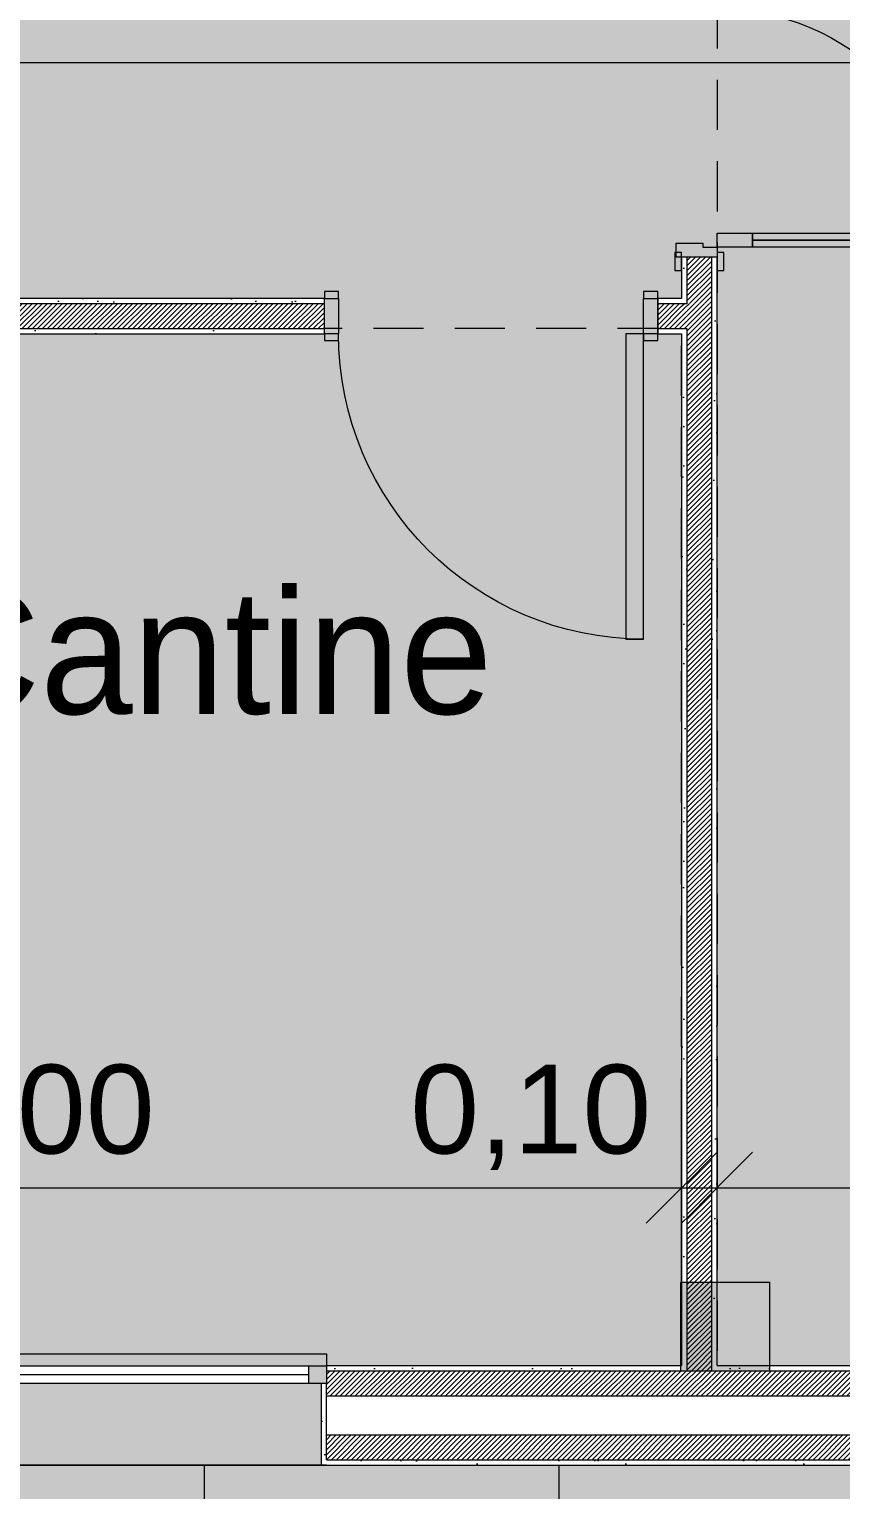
# Model space of a CAD drawing. Header units: millimetres. Extents: x -284281 to 1648660, y -821378 to -151356.
# Drawn here: x 238007 to 240295, y -261235 to -257120 of the extents above; entities that cross this region are included whole.
import ezdxf

# ---------------------------------------------------------------- set-up
doc = ezdxf.new("R2010")
doc.units = ezdxf.units.MM
doc.header["$MEASUREMENT"] = 0
doc.set_wipeout_variables(frame=1)
for name, pattern in [('Tirets', [229.305464, 141.111124, -88.19434]), ('Traits', [282.222223, 141.111112, -141.111112]), ('Wipeout_Contour', [1000, 0, -1000])]:
    doc.linetypes.add(name, pattern=pattern)
for name, color, linetype in [('Cotations - 1_100', 7, 'Continuous'), ('Fenêtres ARCHICAD', 7, 'Continuous'), ('Hachure', 7, 'Continuous'), ('Marques - Coupes', 7, 'Continuous'), ('Nouveau_Co-Structure', 7, 'Continuous'), ('Portes ARCHICAD', 7, 'Continuous'), ('Sols_ Dalles', 7, 'Continuous'), ('Structure - Murs extérieurs', 7, 'Continuous')]:
    doc.layers.add(name, color=color, linetype=linetype)
doc.styles.add('STYLE_GENERE_1', font='AGENCYR.TTF')
doc.styles.add('STYLE_GENERE_2', font='arial.ttf')
doc.dimstyles.new('STYLE_GENERE__1', dxfattribs={"dimtxt": 250, "dimasz": 190, "dimexe": 0.18, "dimexo": 0.0625, "dimgap": 0, "dimtad": 1, "dimtih": 1, "dimtoh": 1, "dimlfac": 0.001, "dimzin": 0, "dimdsep": 46, "dimtxsty": 'STYLE_GENERE_2', "dimblk": 'ARROWHEAD_6', "dimblk1": 'ARROWHEAD_6', "dimblk2": 'ARROWHEAD_6', "dimcen": 0.09, "dimse1": 1, "dimse2": 1, "dimclrd": 7, "dimclre": 7, "dimclrt": 7, "dimazin": 0, "dimtfac": 1, "dimtdec": 4, "dimtmove": 0, "dimatfit": 3, "dimfxl": 1, "dimtolj": 1, "dimtzin": 0, "dimarcsym": 0})
doc.dimstyles.new('STYLE_GENERE__2', dxfattribs={"dimtxt": 250, "dimasz": 190, "dimexe": 0.18, "dimexo": 0.0625, "dimgap": 0, "dimtad": 1, "dimlfac": 0.001, "dimzin": 0, "dimdsep": 46, "dimtxsty": 'STYLE_GENERE_2', "dimblk": 'ARROWHEAD_6', "dimblk1": 'ARROWHEAD_6', "dimblk2": 'ARROWHEAD_6', "dimcen": 0.09, "dimse1": 1, "dimse2": 1, "dimclrd": 7, "dimclre": 7, "dimclrt": 7, "dimazin": 0, "dimtfac": 1, "dimtdec": 4, "dimtmove": 0, "dimatfit": 3, "dimfxl": 1, "dimtolj": 1, "dimtzin": 0, "dimarcsym": 0})
pattern_1 = [(45, (0, 0), (-7.0710678, 7.0710678), [])]
pattern_2 = [(45, (0, 175), (-55.684659, 55.684659), [0, -52.5, 0, -78.75]), (110, (175, 175), (74.000794, 26.934086), [0, -38.5, 0, -66.5])]

# ---------------------------------------------------------------- blocks, each defined once
blk = doc.blocks.new('Dalle_10_1', base_point=(217805.5, -253415.6))
at = {"layer": 'Sols_ Dalles', "linetype": 'Continuous', "lineweight": 0, "true_color": 0x2e271c}
blk.add_hatch(color=250, dxfattribs=at).paths.add_polyline_path([(217805.5, -253415.6), (217805.5, -262350.9), (245610, -262365.6), (245610, -253415.6), (244226, -253415.6), (244226, -261165.6), (232166, -261165.6), (232166, -259365.6), (230526, -259365.6), (230526, -261165.6), (219225.5, -261165.6), (219225.5, -257683.7), (220725.5, -257683.7), (220725.5, -256655.6), (219225.5, -256655.6), (219225.5, -253415.6)])
at = {"layer": 'Sols_ Dalles', "color": 250, "linetype": 'Continuous', "lineweight": 5, "true_color": 0x1f1f1f, "flags": 128}
blk.add_lwpolyline([(217805.5, -253415.6), (217805.5, -262350.9), (245610, -262365.6), (245610, -253415.6), (244226, -253415.6), (244226, -261165.6), (232166, -261165.6), (232166, -259365.6), (230526, -259365.6), (230526, -261165.6), (219225.5, -261165.6), (219225.5, -257683.7), (220725.5, -257683.7), (220725.5, -256655.6), (219225.5, -256655.6), (219225.5, -253415.6)], close=True, dxfattribs=at)
blk = doc.blocks.new('Dalle_17_1', base_point=(219225.5, -253415.6))
at = {"layer": 'Sols_ Dalles', "linetype": 'Continuous', "lineweight": 0, "true_color": 0x393736}
blk.add_hatch(color=250, dxfattribs=at).paths.add_polyline_path([(219225.5, -253415.6), (219225.5, -256655.6), (221305.5, -256655.6), (221305.5, -257683.7), (219225.5, -257683.7), (219225.5, -261165.6), (230511, -261165.6), (230511, -259085.6), (232166, -259085.6), (232166, -261165.6), (244226, -261165.6), (244226, -253415.6)])
at = {"layer": 'Sols_ Dalles', "color": 250, "linetype": 'Continuous', "lineweight": 5, "true_color": 0x1f1f1f, "flags": 128}
blk.add_lwpolyline([(219225.5, -253415.6), (244226, -253415.6), (244226, -261165.6), (232166, -261165.6), (232166, -259085.6), (230511, -259085.6), (230511, -261165.6), (219225.5, -261165.6), (219225.5, -257683.7), (221305.5, -257683.7), (221305.5, -256655.6), (219225.5, -256655.6)], close=True, dxfattribs=at)
blk = doc.blocks.new('Porte double 25_5')
at = {"layer": 'Portes ARCHICAD', "color": 7, "linetype": 'Continuous', "lineweight": 5}
for p, q in [((-672, 672), (-672, 572)), ((-632, 672), (-672, 672)), ((-632, 572), (-632, 672)), ((632, 572), (632, 672)), ((632, 672), (672, 672)), ((672, 672), (672, 572)), ((-672, 572), (-632, 572)), ((-652, 572), (-652, 100)), ((672, 572), (632, 572)), ((652, 572), (652, 100)), ((-632, 100), (-672, 100)), ((-672, 100), (-672, 0)), ((-632, 0), (-632, 100)), ((632, 0), (632, 100)), ((632, 100), (672, 100)), ((672, 100), (672, 0)), ((-737, 0), (-737, 19)), ((-737, 19), (-687, 19)), ((-687, 0), (-737, 0)), ((-700, 0), (-737, 0)), ((-700, 0), (-737, 0)), ((-672, 0), (-700, 0)), ((-700, 0), (-700, -115)), ((-700, 0), (-700, -15)), ((-700, 0), (-700, -15)), ((-687, 19), (-687, 0)), ((-672, -40), (-672, 0)), ((-672, 0), (-632, 0)), ((672, 0), (632, 0)), ((700, 0), (672, 0)), ((672, 0), (672, -40)), ((687, 19), (737, 19)), ((687, 0), (687, 19)), ((737, 0), (687, 0)), ((700, -115), (700, 0)), ((700, 0), (700, -15)), ((700, 0), (700, -15)), ((700, 0), (737, 0)), ((700, 0), (737, 0)), ((737, 19), (737, 0)), ((-700, -15), (-700, -85)), ((-700, -15), (-700, -85)), ((-660, -40), (-672, -40)), ((-660, -115), (-660, -40)), ((672, -40), (660, -40)), ((660, -40), (660, -115)), ((700, -15), (700, -85)), ((700, -15), (700, -85)), ((-737, -119), (-737, -100)), ((-737, -100), (-687, -100)), ((-700, -100), (-737, -100)), ((-700, -100), (-737, -100)), ((-687, -119), (-737, -119)), ((-700, -85), (-700, -100)), ((-700, -85), (-700, -100)), ((-700, -115), (-660, -115)), ((-687, -100), (-687, -119)), ((660, -115), (700, -115)), ((687, -100), (737, -100)), ((687, -119), (687, -100)), ((737, -119), (687, -119)), ((700, -85), (700, -100)), ((700, -85), (700, -100)), ((700, -100), (737, -100)), ((700, -100), (737, -100)), ((737, -100), (737, -119))]:
    blk.add_line(p, q, dxfattribs=at)
at = {"layer": 'Portes ARCHICAD', "color": 7, "linetype": 'Continuous', "lineweight": 5, "flags": 128}
for points in [[(-672, 572), (-672, 100), (-652, 100), (-652, 572)], [(-652, 572), (-652, 100), (-632, 100), (-632, 572)], [(652, 572), (652, 100), (632, 100), (632, 572)], [(672, 572), (672, 100), (652, 100), (652, 572)]]:
    blk.add_lwpolyline(points, close=True, dxfattribs=at)
at = {"layer": 'Portes ARCHICAD', "color": 7, "linetype": 'Continuous', "lineweight": 5}
for centre, start, end in [((-672, 0), 0, 90), ((672, 0), 90, 180)]:
    blk.add_arc(centre, 672, start, end, dxfattribs=at)
blk = doc.blocks.new('Mur_31_1', base_point=(239861, -261165.6))
at = {"color": 254, "linetype": 'Wipeout_Contour', "lineweight": 0, "ltscale": 1408551.24648777}
blk.add_wipeout([(239846, -257878.3), (239861, -257878.3), (239861, -257762.4), (239846, -257762.4)], dxfattribs=at).dxf.layer = 'Structure - Murs extérieurs'
at = {"color": 254, "linetype": 'Wipeout_Contour', "lineweight": 0, "ltscale": 1408991.911838901}
blk.add_wipeout([(239861, -257978.3), (239861, -257963.3), (239846, -257963.3), (239846, -257978.3)], dxfattribs=at).dxf.layer = 'Structure - Murs extérieurs'
at = {"color": 254, "linetype": 'Wipeout_Contour', "lineweight": 0, "ltscale": 1417689.964867262}
blk.add_wipeout([(239931, -260885.6), (239861, -260885.6), (239861, -260900.6), (239931, -260900.6)], dxfattribs=at).dxf.layer = 'Structure - Murs extérieurs'
at = {"layer": 'Structure - Murs extérieurs', "linetype": 'Continuous', "lineweight": 5, "true_color": 0x5f5f5f}
h = blk.add_hatch(dxfattribs=at)
h.set_pattern_fill('ENDUIT_0001', color=251, style=0, pattern_type=2)
h.set_pattern_definition(pattern_2)
h.paths.add_polyline_path([(239846, -257878.3), (239861, -257878.3), (239861, -257762.4), (239846, -257762.4)])
h = blk.add_hatch(dxfattribs=at)
h.set_pattern_fill('ENDUIT_0001', color=251, style=0, pattern_type=2)
h.set_pattern_definition(pattern_2)
h.paths.add_polyline_path([(239861, -257978.3), (239861, -257963.3), (239846, -257963.3), (239846, -257978.3)])
h = blk.add_hatch(dxfattribs=at)
h.set_pattern_fill('BRIQUES_TERRE_CUITE__INT_97', color=251, style=0, pattern_type=2)
h.set_pattern_definition(pattern_1)
h.paths.add_polyline_path([(239931, -260885.6), (239861, -260885.6), (239861, -260900.6), (239931, -260900.6)])
at = {"color": 254, "linetype": 'Wipeout_Contour', "lineweight": 0, "ltscale": 1413198.063606906}
blk.add_wipeout([(239946, -257762.4), (239931, -257762.4), (239931, -260885.6), (239946, -260885.6)], dxfattribs=at).dxf.layer = 'Structure - Murs extérieurs'
at = {"color": 254, "linetype": 'Wipeout_Contour', "lineweight": 0, "ltscale": 1408742.929963302}
blk.add_wipeout([(239861, -257893.3), (239861, -257878.3), (239846, -257878.3), (239846, -257893.3)], dxfattribs=at).dxf.layer = 'Structure - Murs extérieurs'
at = {"color": 254, "linetype": 'Wipeout_Contour', "lineweight": 0, "ltscale": 1413283.35270389}
blk.add_wipeout([(239846, -257978.3), (239846, -260885.6), (239861, -260885.6), (239861, -257978.3)], dxfattribs=at).dxf.layer = 'Structure - Murs extérieurs'
at = {"layer": 'Structure - Murs extérieurs', "linetype": 'Continuous', "lineweight": 5, "true_color": 0x5f5f5f}
h = blk.add_hatch(dxfattribs=at)
h.set_pattern_fill('ENDUIT_0001', color=251, style=0, pattern_type=2)
h.set_pattern_definition(pattern_2)
h.paths.add_polyline_path([(239946, -257762.4), (239931, -257762.4), (239931, -260885.6), (239946, -260885.6)])
h = blk.add_hatch(dxfattribs=at)
h.set_pattern_fill('ENDUIT_0001', color=251, style=0, pattern_type=2)
h.set_pattern_definition(pattern_2)
h.paths.add_polyline_path([(239861, -257893.3), (239861, -257878.3), (239846, -257878.3), (239846, -257893.3)])
h = blk.add_hatch(dxfattribs=at)
h.set_pattern_fill('ENDUIT_0001', color=251, style=0, pattern_type=2)
h.set_pattern_definition(pattern_2)
h.paths.add_polyline_path([(239846, -257978.3), (239846, -260885.6), (239861, -260885.6), (239861, -257978.3)])
at = {"color": 254, "linetype": 'Wipeout_Contour', "lineweight": 0, "ltscale": 1408689.014196601}
blk.add_wipeout([(239931, -257762.4), (239861, -257762.4), (239861, -257893.3), (239931, -257893.3)], dxfattribs=at).dxf.layer = 'Structure - Murs extérieurs'
at = {"layer": 'Structure - Murs extérieurs', "linetype": 'Continuous', "lineweight": 5, "true_color": 0x5f5f5f}
h = blk.add_hatch(dxfattribs=at)
h.set_pattern_fill('BRIQUES_TERRE_CUITE__INT_97', color=251, style=0, pattern_type=2)
h.set_pattern_definition(pattern_1)
h.paths.add_polyline_path([(239931, -257762.4), (239861, -257762.4), (239861, -257893.3), (239931, -257893.3)])
at = {"layer": 'Structure - Murs extérieurs', "color": 7, "linetype": 'Continuous', "lineweight": 5}
for p, q in [((239846, -257762.4), (239846, -257799.4)), ((239861, -257762.4), (239846, -257762.4)), ((239931, -257762.4), (239861, -257762.4)), ((239946, -257762.4), (239931, -257762.4)), ((239946, -257762.4), (239946, -257799.4))]:
    blk.add_line(p, q, dxfattribs=at)
at = {"layer": 'Portes ARCHICAD', "color": 7, "linetype": 'Continuous', "lineweight": 5, "xscale": -1, "zscale": 1000, "rotation": 270}
blk.add_blockref('Porte double 25_5', (239946, -257062.4), dxfattribs=at)
at = {"color": 254, "linetype": 'Wipeout_Contour', "lineweight": 0, "ltscale": 1408983.195470768}
blk.add_wipeout([(239931, -257963.3), (239931, -257893.3), (239861, -257893.3), (239861, -257963.3)], dxfattribs=at).dxf.layer = 'Structure - Murs extérieurs'
at = {"layer": 'Structure - Murs extérieurs', "linetype": 'Continuous', "lineweight": 5, "true_color": 0x5f5f5f}
h = blk.add_hatch(dxfattribs=at)
h.set_pattern_fill('BRIQUES_TERRE_CUITE__INT_97', color=251, style=0, pattern_type=2)
h.set_pattern_definition(pattern_1)
h.paths.add_polyline_path([(239931, -257963.3), (239931, -257893.3), (239861, -257893.3), (239861, -257963.3)])
at = {"layer": 'Structure - Murs extérieurs', "color": 7, "linetype": 'Continuous', "lineweight": 5}
for p, q in [((239861, -257762.4), (239861, -257893.3)), ((239931, -257893.3), (239931, -257762.4)), ((239861, -257893.3), (239846, -257893.3))]:
    blk.add_line(p, q, dxfattribs=at)
at = {"layer": 'Structure - Murs extérieurs', "color": 7, "linetype": 'Continuous', "lineweight": 5, "flags": 128}
blk.add_lwpolyline([(239846, -257762.4), (239846, -257878.3)], dxfattribs=at)
at = {"color": 254, "linetype": 'Wipeout_Contour', "lineweight": 0, "ltscale": 1413376.79938078}
blk.add_wipeout([(239861, -257963.3), (239861, -260885.6), (239931, -260885.6), (239931, -257963.3)], dxfattribs=at).dxf.layer = 'Structure - Murs extérieurs'
at = {"layer": 'Structure - Murs extérieurs', "linetype": 'Continuous', "lineweight": 5, "true_color": 0x5f5f5f}
h = blk.add_hatch(dxfattribs=at)
h.set_pattern_fill('BRIQUES_TERRE_CUITE__INT_97', color=251, style=0, pattern_type=2)
h.set_pattern_definition(pattern_1)
h.paths.add_polyline_path([(239861, -257963.3), (239861, -260885.6), (239931, -260885.6), (239931, -257963.3)])
at = {"layer": 'Structure - Murs extérieurs', "color": 7, "linetype": 'Continuous', "lineweight": 5}
for p, q in [((239931, -257963.3), (239931, -257893.3)), ((239846, -257963.3), (239861, -257963.3)), ((239861, -257963.3), (239861, -260885.6)), ((239931, -260885.6), (239931, -257963.3)), ((239861, -260885.6), (239861, -260900.6)), ((239931, -260900.6), (239931, -260885.6))]:
    blk.add_line(p, q, dxfattribs=at)
at = {"layer": 'Structure - Murs extérieurs', "color": 7, "linetype": 'Continuous', "lineweight": 5, "flags": 128}
for points in [[(239946, -260885.6), (239946, -257762.4)], [(239846, -257978.3), (239846, -260885.6)]]:
    blk.add_lwpolyline(points, dxfattribs=at)
blk = doc.blocks.new('Porte 25_2')
at = {"layer": 'Portes ARCHICAD', "color": 7, "linetype": 'Continuous', "lineweight": 5}
for p, q in [((380, 0), (380, 860)), ((380, 860), (430, 860)), ((430, 860), (430, 0)), ((-470, 0), (-470, 19)), ((-470, 19), (-430, 19)), ((-430, 0), (-470, 0)), ((-430, 0), (-470, 0)), ((-470, 0), (-470, -100)), ((-470, 0), (-470, -15)), ((-470, 0), (-470, -15)), ((-430, 19), (-430, 0)), ((-430, -50), (-430, 0)), ((430, 0), (380, 0)), ((430, 19), (470, 19)), ((430, 0), (430, 19)), ((470, 0), (430, 0)), ((470, 0), (430, 0)), ((430, 0), (430, -50)), ((470, 19), (470, 0)), ((470, -100), (470, 0)), ((470, 0), (470, -15)), ((470, 0), (470, -15)), ((-470, -15), (-470, -85)), ((-470, -15), (-470, -85)), ((470, -15), (470, -85)), ((470, -15), (470, -85)), ((-430, -100), (-430, -50)), ((430, -50), (430, -100)), ((-470, -85), (-470, -100)), ((-470, -85), (-470, -100)), ((-470, -119), (-470, -100)), ((-470, -100), (-430, -100)), ((-470, -100), (-430, -100)), ((-430, -119), (-470, -119)), ((-430, -100), (-430, -119)), ((430, -100), (470, -100)), ((430, -119), (430, -100)), ((430, -100), (470, -100)), ((470, -119), (430, -119)), ((470, -85), (470, -100)), ((470, -85), (470, -100)), ((470, -100), (470, -119))]:
    blk.add_line(p, q, dxfattribs=at)
blk.add_arc((430, 0), 860, 90, 180, dxfattribs=at)
blk = doc.blocks.new('Mur_33_1', base_point=(232361, -257963.3))
at = {"color": 254, "linetype": 'Wipeout_Contour', "lineweight": 0, "ltscale": 1403164.766463927}
blk.add_wipeout([(236761, -257878.3), (236761, -257893.3), (238838.8, -257893.3), (238838.8, -257878.3)], dxfattribs=at).dxf.layer = 'Structure - Murs extérieurs'
at = {"color": 254, "linetype": 'Wipeout_Contour', "lineweight": 0, "ltscale": 1408867.419300277}
blk.add_wipeout([(239861, -257963.3), (239861, -257893.3), (239846, -257893.3), (239846, -257963.3)], dxfattribs=at).dxf.layer = 'Structure - Murs extérieurs'
at = {"color": 254, "linetype": 'Wipeout_Contour', "lineweight": 0, "ltscale": 1403529.699170843}
blk.add_wipeout([(238838.8, -257963.3), (236846, -257963.3), (236846, -257978.3), (238838.8, -257978.3)], dxfattribs=at).dxf.layer = 'Structure - Murs extérieurs'
at = {"layer": 'Structure - Murs extérieurs', "linetype": 'Continuous', "lineweight": 5, "true_color": 0x5f5f5f}
h = blk.add_hatch(dxfattribs=at)
h.set_pattern_fill('ENDUIT_0001', color=251, style=0, pattern_type=2)
h.set_pattern_definition(pattern_2)
h.paths.add_polyline_path([(236761, -257878.3), (236761, -257893.3), (238838.8, -257893.3), (238838.8, -257878.3)])
h = blk.add_hatch(dxfattribs=at)
h.set_pattern_fill('BRIQUES_TERRE_CUITE__INT_97', color=251, style=0, pattern_type=2)
h.set_pattern_definition(pattern_1)
h.paths.add_polyline_path([(239861, -257963.3), (239861, -257893.3), (239846, -257893.3), (239846, -257963.3)])
h = blk.add_hatch(dxfattribs=at)
h.set_pattern_fill('ENDUIT_0001', color=251, style=0, pattern_type=2)
h.set_pattern_definition(pattern_2)
h.paths.add_polyline_path([(238838.8, -257963.3), (236846, -257963.3), (236846, -257978.3), (238838.8, -257978.3)])
at = {"color": 254, "linetype": 'Wipeout_Contour', "lineweight": 0, "ltscale": 1403384.431058394}
blk.add_wipeout([(236831, -257963.3), (238838.8, -257963.3), (238838.8, -257893.3), (236831, -257893.3)], dxfattribs=at).dxf.layer = 'Structure - Murs extérieurs'
at = {"color": 254, "linetype": 'Wipeout_Contour', "lineweight": 0, "ltscale": 1408630.948109706}
blk.add_wipeout([(239778.8, -257878.3), (239778.8, -257893.3), (239846, -257893.3), (239846, -257878.3)], dxfattribs=at).dxf.layer = 'Structure - Murs extérieurs'
at = {"color": 254, "linetype": 'Wipeout_Contour', "lineweight": 0, "ltscale": 1408879.949848606}
blk.add_wipeout([(239846, -257963.3), (239778.8, -257963.3), (239778.8, -257978.3), (239846, -257978.3)], dxfattribs=at).dxf.layer = 'Structure - Murs extérieurs'
at = {"layer": 'Structure - Murs extérieurs', "linetype": 'Continuous', "lineweight": 5, "true_color": 0x5f5f5f}
h = blk.add_hatch(dxfattribs=at)
h.set_pattern_fill('BRIQUES_TERRE_CUITE__INT_97', color=251, style=0, pattern_type=2)
h.set_pattern_definition(pattern_1)
h.paths.add_polyline_path([(236831, -257963.3), (238838.8, -257963.3), (238838.8, -257893.3), (236831, -257893.3)])
h = blk.add_hatch(dxfattribs=at)
h.set_pattern_fill('ENDUIT_0001', color=251, style=0, pattern_type=2)
h.set_pattern_definition(pattern_2)
h.paths.add_polyline_path([(239778.8, -257878.3), (239778.8, -257893.3), (239846, -257893.3), (239846, -257878.3)])
h = blk.add_hatch(dxfattribs=at)
h.set_pattern_fill('ENDUIT_0001', color=251, style=0, pattern_type=2)
h.set_pattern_definition(pattern_2)
h.paths.add_polyline_path([(239846, -257963.3), (239778.8, -257963.3), (239778.8, -257978.3), (239846, -257978.3)])
at = {"layer": 'Structure - Murs extérieurs', "color": 7, "linetype": 'Continuous', "lineweight": 5}
for p, q in [((238838.8, -257893.3), (236831, -257893.3)), ((238838.8, -257893.3), (238838.8, -257878.3)), ((238838.8, -257963.3), (238838.8, -257893.3)), ((236831, -257963.3), (238838.8, -257963.3)), ((238838.8, -257978.3), (238838.8, -257963.3))]:
    blk.add_line(p, q, dxfattribs=at)
at = {"layer": 'Structure - Murs extérieurs', "color": 7, "linetype": 'Continuous', "lineweight": 5, "flags": 128}
for points in [[(238838.8, -257878.3), (236761, -257878.3)], [(236846, -257978.3), (238838.8, -257978.3)]]:
    blk.add_lwpolyline(points, dxfattribs=at)
at = {"color": 254, "linetype": 'Wipeout_Contour', "lineweight": 0, "ltscale": 1408755.447405531}
blk.add_wipeout([(239778.8, -257963.3), (239846, -257963.3), (239846, -257893.3), (239778.8, -257893.3)], dxfattribs=at).dxf.layer = 'Structure - Murs extérieurs'
at = {"layer": 'Structure - Murs extérieurs', "linetype": 'Continuous', "lineweight": 5, "true_color": 0x5f5f5f}
h = blk.add_hatch(dxfattribs=at)
h.set_pattern_fill('BRIQUES_TERRE_CUITE__INT_97', color=251, style=0, pattern_type=2)
h.set_pattern_definition(pattern_1)
h.paths.add_polyline_path([(239778.8, -257963.3), (239846, -257963.3), (239846, -257893.3), (239778.8, -257893.3)])
at = {"layer": 'Structure - Murs extérieurs', "color": 7, "linetype": 'Continuous', "lineweight": 5}
for p, q in [((239778.8, -257893.3), (239778.8, -257878.3)), ((239846, -257893.3), (239778.8, -257893.3)), ((239778.8, -257963.3), (239778.8, -257893.3)), ((239861, -257893.3), (239846, -257893.3)), ((239778.8, -257963.3), (239846, -257963.3)), ((239778.8, -257978.3), (239778.8, -257963.3)), ((239846, -257963.3), (239861, -257963.3))]:
    blk.add_line(p, q, dxfattribs=at)
at = {"layer": 'Structure - Murs extérieurs', "color": 7, "linetype": 'Continuous', "lineweight": 5, "flags": 128}
for points in [[(239846, -257878.3), (239778.8, -257878.3)], [(239778.8, -257978.3), (239846, -257978.3)]]:
    blk.add_lwpolyline(points, dxfattribs=at)
at = {"layer": 'Portes ARCHICAD', "color": 7, "linetype": 'Continuous', "lineweight": 5, "xscale": -1, "zscale": 1000, "rotation": 180}
blk.add_blockref('Porte 25_2', (239308.8, -257978.3), dxfattribs=at)
blk = doc.blocks.new('Fenêtre 25_5')
at = {"layer": 'Fenêtres ARCHICAD', "color": 7, "linetype": 'Continuous', "lineweight": 5}
for p, q in [((-500, 0), (-500, 33.3)), ((-500, 33.3), (500, 33.3)), ((-500, 0), (-500, -15)), ((-500, 0), (-500, -15)), ((500, 33.3), (500, 0)), ((500, 0), (500, -15)), ((500, 0), (500, -15)), ((-500, -15), (-500, -50)), ((-500, -15), (-500, -50)), ((500, -15), (500, -50)), ((500, -15), (500, -50)), ((-485, -50), (-485, -280)), ((485, -50), (485, -280)), ((-500, -280), (-485, -280)), ((-485, -280), (485, -280)), ((500, -280), (485, -280))]:
    blk.add_line(p, q, dxfattribs=at)
at = {"layer": 'Fenêtres ARCHICAD', "color": 7, "linetype": 'Traits', "lineweight": 5}
blk.add_line((-500, 0), (500, 0), dxfattribs=at)
at = {"color": 254, "linetype": 'Wipeout_Contour', "lineweight": 0, "ltscale": 1805.5395}
blk.add_wipeout([(-450, 0), (-450, -50), (450, -50), (450, 0)], dxfattribs=at).dxf.layer = 'Fenêtres ARCHICAD'
at = {"layer": 'Fenêtres ARCHICAD', "color": 7, "linetype": 'Continuous', "lineweight": 5}
for p, q in [((-500, 0), (-450, 0)), ((-450, 0), (-450, -50)), ((-450, 0), (450, 0)), ((450, -50), (450, 0)), ((450, 0), (500, 0)), ((-450, -25), (450, -25)), ((-450, -50), (-500, -50)), ((450, -50), (-450, -50)), ((500, -50), (450, -50))]:
    blk.add_line(p, q, dxfattribs=at)
blk = doc.blocks.new('Mur_90_1', base_point=(244226, -261165.6))
at = {"color": 254, "linetype": 'Wipeout_Contour', "lineweight": 0, "ltscale": 1416200.508874454}
blk.add_wipeout([(238844.5, -260900.6), (239846, -260900.6), (239846, -260885.6), (238844.5, -260885.6)], dxfattribs=at)
at = {"color": 254, "linetype": 'Wipeout_Contour', "lineweight": 0, "ltscale": 1417805.033719054}
blk.add_wipeout([(239946, -260885.6), (239931, -260885.6), (239931, -260900.6), (239946, -260900.6)], dxfattribs=at)
at = {"color": 254, "linetype": 'Wipeout_Contour', "lineweight": 0, "ltscale": 1418455.234046675}
blk.add_wipeout([(238844.5, -261150.6), (238844.5, -261165.6), (240933.9, -261165.6), (240933.9, -261150.6)], dxfattribs=at)
at = {"linetype": 'Continuous', "lineweight": 5, "true_color": 0x5f5f5f}
h = blk.add_hatch(dxfattribs=at)
h.set_pattern_fill('ENDUIT_0001', color=251, style=0, pattern_type=2)
h.set_pattern_definition(pattern_2)
h.paths.add_polyline_path([(238844.5, -260900.6), (239846, -260900.6), (239846, -260885.6), (238844.5, -260885.6)])
h = blk.add_hatch(dxfattribs=at)
h.set_pattern_fill('ENDUIT_0001', color=251, style=0, pattern_type=2)
h.set_pattern_definition(pattern_2)
h.paths.add_polyline_path([(239946, -260885.6), (239931, -260885.6), (239931, -260900.6), (239946, -260900.6)])
h = blk.add_hatch(dxfattribs=at)
h.set_pattern_fill('ENDUIT_0001', color=251, style=0, pattern_type=2)
h.set_pattern_definition(pattern_2)
h.paths.add_polyline_path([(238844.5, -261150.6), (238844.5, -261165.6), (240933.9, -261165.6), (240933.9, -261150.6)])
at = {"color": 254, "linetype": 'Wipeout_Contour', "lineweight": 0, "ltscale": 1417574.899759367}
blk.add_wipeout([(239861, -260885.6), (239846, -260885.6), (239846, -260900.6), (239861, -260900.6)], dxfattribs=at)
at = {"color": 254, "linetype": 'Wipeout_Contour', "lineweight": 0, "ltscale": 1419164.226817334}
blk.add_wipeout([(239946, -260900.6), (240933.9, -260900.6), (240933.9, -260885.6), (239946, -260885.6)], dxfattribs=at)
at = {"color": 254, "linetype": 'Wipeout_Contour', "lineweight": 0, "ltscale": 1418330.04340566}
blk.add_wipeout([(238844.5, -261150.6), (240933.9, -261150.6), (240933.9, -261080.6), (238844.5, -261080.6)], dxfattribs=at)
at = {"linetype": 'Continuous', "lineweight": 5, "true_color": 0x5f5f5f}
h = blk.add_hatch(dxfattribs=at)
h.set_pattern_fill('ENDUIT_0001', color=251, style=0, pattern_type=2)
h.set_pattern_definition(pattern_2)
h.paths.add_polyline_path([(239861, -260885.6), (239846, -260885.6), (239846, -260900.6), (239861, -260900.6)])
h = blk.add_hatch(dxfattribs=at)
h.set_pattern_fill('ENDUIT_0001', color=251, style=0, pattern_type=2)
h.set_pattern_definition(pattern_2)
h.paths.add_polyline_path([(239946, -260900.6), (240933.9, -260900.6), (240933.9, -260885.6), (239946, -260885.6)])
h = blk.add_hatch(dxfattribs=at)
h.set_pattern_fill('BRIQUES_TERRE_CUITE__INT_97', color=251, style=0, pattern_type=2)
h.set_pattern_definition(pattern_1)
h.paths.add_polyline_path([(238844.5, -261150.6), (240933.9, -261150.6), (240933.9, -261080.6), (238844.5, -261080.6)])
at = {"color": 254, "linetype": 'Wipeout_Contour', "lineweight": 0, "ltscale": 1418064.963202825}
blk.add_wipeout([(240933.9, -260970.6), (238844.5, -260970.6), (238844.5, -261080.6), (240933.9, -261080.6)], dxfattribs=at)
at = {"color": 254, "linetype": 'Wipeout_Contour', "lineweight": 0, "ltscale": 1770089.379879273}
blk.add_wipeout([(238844.5, -260900.6), (238844.5, -260935.6), (238844.5, -260970.6), (239861, -260970.6), (239861, -260900.6)], dxfattribs=at)
at = {"linetype": 'Continuous', "lineweight": 5, "true_color": 0x5f5f5f}
h = blk.add_hatch(dxfattribs=at)
h.set_pattern_fill('BRIQUES_TERRE_CUITE__INT_97', color=251, style=0, pattern_type=2)
h.set_pattern_definition(pattern_1)
h.paths.add_polyline_path([(238844.5, -260900.6), (238844.5, -260935.6), (238844.5, -260970.6), (239861, -260970.6), (239861, -260900.6)])
at = {"color": 7, "linetype": 'Continuous', "lineweight": 5}
blk.add_line((238844.5, -260885.6), (238844.5, -260900.6), dxfattribs=at)
at = {"color": 254, "linetype": 'Wipeout_Contour', "lineweight": 0, "ltscale": 1417815.1109185}
blk.add_wipeout([(239931, -260900.6), (239861, -260900.6), (239861, -260970.6), (239931, -260970.6)], dxfattribs=at)
at = {"color": 254, "linetype": 'Wipeout_Contour', "lineweight": 0, "ltscale": 1769192.506098247}
blk.add_wipeout([(238829.5, -261165.6), (238844.5, -261165.6), (238844.5, -261150.6), (238844.5, -260935.6), (238829.5, -260935.6)], dxfattribs=at)
at = {"linetype": 'Continuous', "lineweight": 5, "true_color": 0x5f5f5f}
h = blk.add_hatch(dxfattribs=at)
h.set_pattern_fill('BRIQUES_TERRE_CUITE__INT_97', color=251, style=0, pattern_type=2)
h.set_pattern_definition(pattern_1)
h.paths.add_polyline_path([(239931, -260900.6), (239861, -260900.6), (239861, -260970.6), (239931, -260970.6)])
h = blk.add_hatch(dxfattribs=at)
h.set_pattern_fill('ENDUIT_0001', color=251, style=0, pattern_type=2)
h.set_pattern_definition(pattern_2)
h.paths.add_polyline_path([(238829.5, -261165.6), (238844.5, -261165.6), (238844.5, -261150.6), (238844.5, -260935.6), (238829.5, -260935.6)])
at = {"color": 7, "linetype": 'Continuous', "lineweight": 5}
for p, q in [((239861, -260900.6), (238844.5, -260900.6)), ((238844.5, -260900.6), (238844.5, -260935.6)), ((239861, -260885.6), (239861, -260900.6)), ((238829.5, -260935.6), (238829.5, -261165.6)), ((238844.5, -260935.6), (238829.5, -260935.6)), ((238844.5, -261150.6), (238844.5, -260935.6)), ((238844.5, -260970.6), (239861, -260970.6)), ((238844.5, -261080.6), (240933.9, -261080.6)), ((238844.5, -261150.6), (240933.9, -261150.6)), ((238844.5, -261165.6), (238829.5, -261165.6))]:
    blk.add_line(p, q, dxfattribs=at)
at = {"color": 7, "linetype": 'Continuous', "lineweight": 5, "flags": 128}
for points in [[(239846, -260885.6), (238844.5, -260885.6)], [(238844.5, -261165.6), (240933.9, -261165.6)]]:
    blk.add_lwpolyline(points, dxfattribs=at)
at = {"layer": 'Fenêtres ARCHICAD', "color": 7, "linetype": 'Continuous', "lineweight": 5, "zscale": 1000}
blk.add_blockref('Fenêtre 25_5', (238344.5, -260885.6), dxfattribs=at)
at = {"color": 254, "linetype": 'Wipeout_Contour', "lineweight": 0, "ltscale": 1774425.598737132}
blk.add_wipeout([(240933.9, -260900.6), (239931, -260900.6), (239931, -260970.6), (240933.9, -260970.6), (240933.9, -260935.6)], dxfattribs=at)
at = {"linetype": 'Continuous', "lineweight": 5, "true_color": 0x5f5f5f}
h = blk.add_hatch(dxfattribs=at)
h.set_pattern_fill('BRIQUES_TERRE_CUITE__INT_97', color=251, style=0, pattern_type=2)
h.set_pattern_definition(pattern_1)
h.paths.add_polyline_path([(240933.9, -260900.6), (239931, -260900.6), (239931, -260970.6), (240933.9, -260970.6), (240933.9, -260935.6)])
at = {"color": 7, "linetype": 'Continuous', "lineweight": 5}
for p, q in [((239931, -260900.6), (239931, -260885.6)), ((240933.9, -260900.6), (239931, -260900.6)), ((239861, -260970.6), (239931, -260970.6)), ((239931, -260970.6), (240933.9, -260970.6))]:
    blk.add_line(p, q, dxfattribs=at)
at = {"color": 7, "linetype": 'Continuous', "lineweight": 5, "flags": 128}
blk.add_lwpolyline([(240933.9, -260885.6), (239946, -260885.6)], dxfattribs=at)
blk = doc.blocks.new('*D452')
at = {"layer": 'Cotations - 1_100', "color": 7, "linetype": 'Continuous', "lineweight": 5, "transparency": 16777216}
for p, q in [((236846, -260571.5), (236846, -260196.5)), ((239846, -260571.5), (239846, -260196.5)), ((236946, -260284), (236746, -260484)), ((239746, -260484), (239946, -260284)), ((236846, -260384), (239846, -260384))]:
    blk.add_line(p, q, dxfattribs=at)
at = {"layer": 'Cotations - 1_100', "color": 7, "lineweight": 5, "transparency": 16777216, "char_height": 250, "attachment_point": 7, "style": 'STYLE_GENERE_2'}
for s, insert in [('\\A1;{\\pql;\\fArial|b0|i0|c0|p38;3,00}', (237680.9, -260334)), ('\\A1;{\\pql;\\fArial|b0|i0|c0|p38;0,10}', (239080.9, -260334))]:
    blk.add_mtext(s, dxfattribs=dict(at, insert=insert))
blk = doc.blocks.new('ARROWHEAD_6')
at = {"color": 0, "linetype": 'Continuous', "lineweight": 0}
for p, q in [((-0.5, -0.5), (0.5, 0.5)), ((0, 0), (-1, 0))]:
    blk.add_line(p, q, dxfattribs=at)
blk = doc.blocks.new('*D453')
at = {"layer": 'Cotations - 1_100', "color": 7, "linetype": 'Continuous', "lineweight": 5, "transparency": 16777216}
for p, q in [((239846, -260571.5), (239846, -260196.5)), ((239946, -260571.5), (239946, -260196.5)), ((239746, -260484), (239946, -260284)), ((240046, -260284), (239846, -260484)), ((239846, -260384), (239946, -260384))]:
    blk.add_line(p, q, dxfattribs=at)
blk = doc.blocks.new('*D454')
at = {"layer": 'Cotations - 1_100', "color": 7, "linetype": 'Continuous', "lineweight": 5, "transparency": 16777216}
for p, q in [((239946, -260571.5), (239946, -260196.5)), ((243946, -260571.5), (243946, -260196.5)), ((240046, -260284), (239846, -260484)), ((243846, -260484), (244046, -260284)), ((239946, -260384), (243946, -260384)), ((243946, -260384), (244096, -260384))]:
    blk.add_line(p, q, dxfattribs=at)
at = {"layer": 'Cotations - 1_100', "color": 7, "lineweight": 5, "transparency": 16777216, "insert": (241613.5, -260334), "char_height": 250, "attachment_point": 7, "style": 'STYLE_GENERE_2'}
blk.add_mtext('\\A1;{\\pql;\\fArial|b0|i0|c0|p38;4,00}', dxfattribs=at)
blk = doc.blocks.new('*D460')
at = {"layer": 'Cotations - 1_100', "color": 7, "linetype": 'Continuous', "lineweight": 5, "transparency": 16777216}
for p, q in [((237413.3, -258078.3), (237213.3, -257878.3)), ((237500.8, -257978.3), (237125.8, -257978.3)), ((237313.3, -260885.6), (237313.3, -257978.3)), ((237213.3, -260785.6), (237413.3, -260985.6)), ((237500.8, -260885.6), (237125.8, -260885.6)), ((237313.3, -261035.6), (237313.3, -260885.6))]:
    blk.add_line(p, q, dxfattribs=at)
at = {"layer": 'Cotations - 1_100', "color": 7, "lineweight": 5, "transparency": 16777216, "char_height": 250, "attachment_point": 7, "rotation": 90, "style": 'STYLE_GENERE_2'}
for s, insert in [('\\A1;{\\pql;\\fArial|b0|i0|c0|p38;0,10}', (237263.3, -258743.4)), ('\\A1;{\\pql;\\fArial|b0|i0|c0|p38;2,91}', (237263.3, -260097.1))]:
    blk.add_mtext(s, dxfattribs=dict(at, insert=insert))
blk = doc.blocks.new('*D548')
at = {"layer": 'Cotations - 1_100', "color": 7, "linetype": 'Continuous', "lineweight": 5, "transparency": 16777216}
for p, q in [((238261, -255584.1), (238261, -255209.1)), ((239846, -255584.1), (239846, -255209.1)), ((238361, -255296.6), (238161, -255496.6)), ((239746, -255496.6), (239946, -255296.6)), ((238261, -255396.6), (239846, -255396.6)), ((239846, -255396.6), (239996, -255396.6))]:
    blk.add_line(p, q, dxfattribs=at)
at = {"layer": 'Cotations - 1_100', "color": 7, "lineweight": 5, "transparency": 16777216, "insert": (238721, -255346.6), "char_height": 250, "attachment_point": 7, "style": 'STYLE_GENERE_2'}
blk.add_mtext('\\A1;{\\pql;\\fArial|b0|i0|c0|p38;1,59}', dxfattribs=at)
blk = doc.blocks.new('Plan de coupe_3_1', base_point=(246291.9, -257215))
at = {"layer": 'Marques - Coupes', "color": 7, "linetype": 'Continuous', "lineweight": 5}
blk.add_line((246041.9, -257215), (216865.9, -257215), dxfattribs=at)

msp = doc.modelspace()

# ---------------------------------------------------------------- hatches: boundary and pattern name
at = {"linetype": 'Continuous', "lineweight": 5}
h = msp.add_hatch(dxfattribs=at)
h.set_pattern_fill('PANNEAU_100X50_0001', color=9, style=0, pattern_type=2)
h.set_pattern_definition([(0, (0, 0), (0, 500), []), (90, (0, 0), (-1000, 0), [500, -500]), (90, (500, 500), (-1000, 0), [500, -500])])
h.paths.add_polyline_path([(217805.54197, -262550.57129), (217805.54197, -255066.55709), (217825.54197, -255066.55709), (217825.54197, -253415.57129), (219225.54197, -253415.57129), (219225.54197, -256655.57129), (221025.54197, -256655.57129), (221025.54197, -257683.65976), (219225.54197, -257683.65976), (219225.54197, -261165.57129), (230526.03357, -261165.57129), (230526.03357, -259365.57129), (232166.03357, -259365.57129), (232166.03357, -261165.57129), (244226.03357, -261165.57129), (244226.03357, -253415.57129), (245626.03357, -253415.57129), (245626.03357, -262465.57129), (245610.04479, -262465.57129), (244226.03357, -262565.57129), (220626.03357, -262565.57129), (217850.06795, -262565.57129), (217850.06795, -262550.57129)])
at = {"linetype": 'Continuous', "lineweight": 0, "true_color": 0xfaf9f8}
for points in [[(243946.03357, -253695.57011), (239946.03357, -253695.57011), (239946.03357, -260885.57129), (243946.03357, -260885.57129)], [(236846.03357, -260885.57129), (239846.03357, -260885.57129), (239846.03357, -257963.27421), (236846.03357, -257963.27421)]]:
    msp.add_hatch(color=7, dxfattribs=at).paths.add_polyline_path(points)
at = {"layer": 'Sols_ Dalles', "linetype": 'Continuous', "lineweight": 0, "true_color": 0x2e271c}
msp.add_hatch(color=250, dxfattribs=at).paths.add_polyline_path([(219225.54197, -253415.57129), (217850.06795, -253415.57129), (217850.06795, -262266.88531), (245610.04479, -262266.88531), (245610.04479, -253415.57129), (244226.03357, -253415.57129), (244226.03357, -261165.57129), (232166.03357, -261165.57129), (230526.03357, -261165.57129), (219225.54197, -261165.57129), (219225.54197, -257693.65976), (219225.54197, -256655.57129)])

# ---------------------------------------------------------------- linework, layer by layer
at = {"color": 7, "linetype": 'Continuous', "lineweight": 5, "flags": 128}
msp.add_lwpolyline([(217805.54197, -262550.57129), (217805.54197, -255066.55709), (217825.54197, -255066.55709), (217825.54197, -253415.57129), (219225.54197, -253415.57129), (219225.54197, -256655.57129), (221025.54197, -256655.57129), (221025.54197, -257683.65976), (219225.54197, -257683.65976), (219225.54197, -261165.57129), (230526.03357, -261165.57129), (230526.03357, -259365.57129), (232166.03357, -259365.57129), (232166.03357, -261165.57129), (244226.03357, -261165.57129), (244226.03357, -253415.57129), (245626.03357, -253415.57129), (245626.03357, -262465.57129), (245610.04479, -262465.57129), (244226.03357, -262565.57129), (220626.03357, -262565.57129), (217850.06795, -262565.57129), (217850.06795, -262550.57129)], close=True, dxfattribs=at)
at = {"color": 7, "linetype": 'Tirets', "lineweight": 5, "flags": 128}
for points in [[(243946.03357, -253695.57011), (239946.03357, -253695.57011), (239946.03357, -260885.57129), (243946.03357, -260885.57129)], [(236846.03357, -260885.57129), (239846.03357, -260885.57129), (239846.03357, -257963.27421), (236846.03357, -257963.27421)]]:
    msp.add_lwpolyline(points, close=True, dxfattribs=at)
at = {"layer": 'Sols_ Dalles', "color": 7, "linetype": 'Continuous', "lineweight": 5, "flags": 128}
msp.add_lwpolyline([(219225.54197, -253415.57129), (217850.06795, -253415.57129), (217850.06795, -262266.88531), (245610.04479, -262266.88531), (245610.04479, -253415.57129), (244226.03357, -253415.57129), (244226.03357, -261165.57129), (232166.03357, -261165.57129), (230526.03357, -261165.57129), (219225.54197, -261165.57129), (219225.54197, -257693.65976), (219225.54197, -256655.57129)], close=True, dxfattribs=at)

# ---------------------------------------------------------------- block references
at = {"layer": 'Sols_ Dalles', "color": 250, "linetype": 'Continuous', "lineweight": 5, "true_color": 0x1f1f1f}
for name, p in [('Dalle_10_1', (217805.54197, -253415.57129)), ('Dalle_17_1', (219225.54197, -253415.57129))]:
    msp.add_blockref(name, p, dxfattribs=at)

# ---------------------------------------------------------------- next in the draw order: block references
at = {"layer": 'Structure - Murs extérieurs', "color": 211, "lineweight": 5, "true_color": 0xfe55ff}
msp.add_blockref('Mur_31_1', (239861.03357, -261165.57129), dxfattribs=at)

# ---------------------------------------------------------------- next in the draw order: block references
at = {"color": 7, "lineweight": 5}
msp.add_blockref('Mur_90_1', (244226.03357, -261165.57129), dxfattribs=at)
at = {"layer": 'Marques - Coupes', "color": 7, "lineweight": 5}
msp.add_blockref('Plan de coupe_3_1', (246291.93279, -257214.99025), dxfattribs=at)
at = {"layer": 'Structure - Murs extérieurs', "color": 211, "lineweight": 5, "true_color": 0xfe55ff}
msp.add_blockref('Mur_33_1', (232361.03357, -257963.27421), dxfattribs=at)

# ---------------------------------------------------------------- next in the draw order: dimensions: what is measured, and where the dimension line sits
at = {"layer": 'Cotations - 1_100', "color": 7, "linetype": 'Continuous', "lineweight": 5}
dim = msp.add_linear_dim(base=(239846.0335682606, -255396.6472333557), p1=(238261.0335682607, -254853.0712307418), p2=(239846.0335682606, -257290.5712908681), dimstyle='STYLE_GENERE__1', dxfattribs=at)
dim.commit()
dim.dimension.update_dxf_attribs({"geometry": '*D548', "text_midpoint": (239045.6673282838, -255221.6472333557), "dimtype": 160})

# ---------------------------------------------------------------- next in the draw order: hatches: boundary and pattern name
at = {"linetype": 'Continuous', "lineweight": 0, "true_color": 0xa7a7a7}
msp.add_hatch(color=253, dxfattribs=at).paths.add_polyline_path([(235546.42431, -266165.48622, 1), (245546.42431, -266165.48622, 1)])
at = {"layer": 'Nouveau_Co-Structure', "linetype": 'Continuous', "lineweight": 5}
msp.add_hatch(color=1, dxfattribs=at).paths.add_polyline_path([(239843.44283, -260650.57137), (239843.44283, -260900.57137), (240093.44283, -260900.57137), (240093.44283, -260650.57137)])

# ---------------------------------------------------------------- next in the draw order: linework, layer by layer
at = {"layer": 'Nouveau_Co-Structure', "color": 7, "linetype": 'Continuous', "lineweight": 5}
msp.add_lwpolyline([(239843.44283, -260650.57137), (240093.44283, -260650.57137), (240093.44283, -260900.57137), (239843.44283, -260900.57137)], close=True, dxfattribs=at)

# ---------------------------------------------------------------- next in the draw order: texts
at = {"layer": 'Hachure', "color": 250, "linetype": 'Continuous', "lineweight": 5, "true_color": 0x3f3f3f, "insert": (238506.32143, -258876.49743), "char_height": 350, "attachment_point": 5, "style": 'STYLE_GENERE_1'}
msp.add_mtext('\\A1;{\\pqc;\\fAgency FB|b0|i0|c0|p34;Cantine}', dxfattribs=at)

# ---------------------------------------------------------------- next in the draw order: dimensions: what is measured, and where the dimension line sits
at = {"layer": 'Cotations - 1_100', "color": 7, "linetype": 'Continuous', "lineweight": 5}
for base, p1, p2, picture, middle in [((239846.03357, -260383.97697), (236846.03357, -259431.92275), (239846.03357, -257290.57129), '*D452', (238005.59482, -260208.97697)), ((239946.03357, -260383.97697), (239846.03357, -257290.57129), (239946.03357, -260885.57129), '*D453', (239405.59482, -260208.97697)), ((243946.03357, -260383.97697), (239946.03357, -260885.57129), (243946.03357, -260885.57129), '*D454', (241938.16733, -260208.97697))]:
    dim = msp.add_linear_dim(base=base, p1=p1, p2=p2, dimstyle='STYLE_GENERE__1', dxfattribs=at)
    dim.commit()
    dim.dimension.update_dxf_attribs({"geometry": picture, "text_midpoint": middle, "dimtype": 160})
dim = msp.add_linear_dim(base=(237313.34467, -257978.27421), p1=(239846.03357, -260885.57129), p2=(236146.03357, -257978.27421), angle=90, dimstyle='STYLE_GENERE__2', dxfattribs=at)
dim.commit()
dim.dimension.update_dxf_attribs({"geometry": '*D460', "text_midpoint": (237138.34467, -259772.3615), "dimtype": 160, "text_rotation": 90})

doc.saveas('drawing.dxf')
